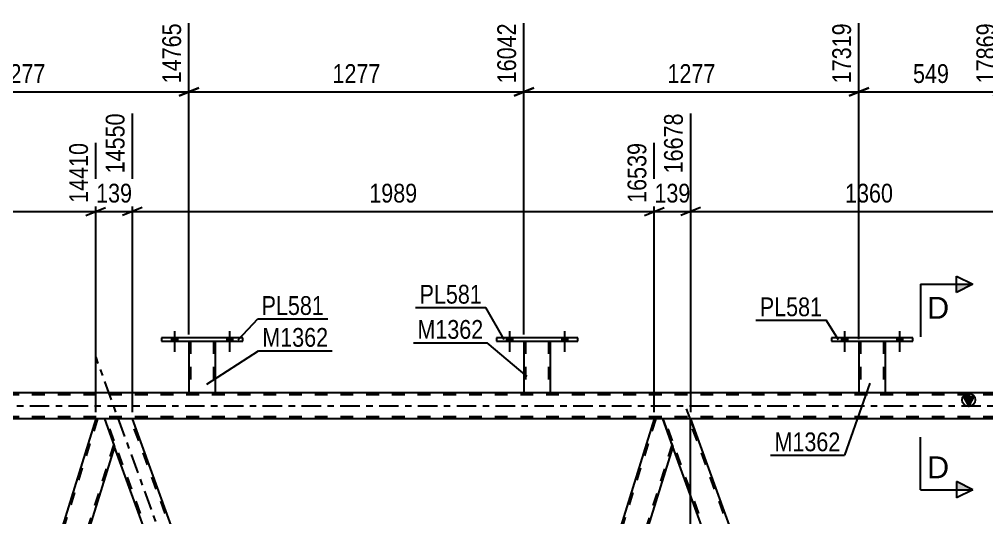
# Model space of a CAD drawing. Header units: millimetres. Extents: x 0 to 841, y 0 to 594.
# Drawn here: x 610.4 to 757.8, y 441.5 to 517.4 of the extents above; entities that cross this region are included whole.
import ezdxf

# ---------------------------------------------------------------- set-up
doc = ezdxf.new("R2010")
doc.units = ezdxf.units.MM
doc.linetypes.add('DXK_LINE_DOT2', pattern=[3.9198, 1.9599, -1.9599])
doc.linetypes.add('DXK_LINE_DOT3', pattern=[5.9187, 2.979, -0.9799, 0.9799, -0.9799])
doc.styles.add('Arial', font='ARIAL.TTF', dxfattribs={"height": 0.2})
doc.styles.add('Arial Narrow', font='ARIALN.TTF', dxfattribs={"height": 0.2})

# ---------------------------------------------------------------- blocks, each defined once
blk = doc.blocks.new('Part-814735532-3443 - 3299')
at = {"color": 2, "linetype": 'Continuous'}
for p, q in [((738.37, 468.39), (738.37, 460.55)), ((742.37, 468.39), (742.37, 460.55)), ((738.37, 460.55), (742.37, 460.55))]:
    blk.add_line(p, q, dxfattribs=at)
at = {"color": 7, "linetype": 'DXK_LINE_DOT2'}
for p, q in [((738.37, 468.39), (742.37, 468.39)), ((738.37, 468.39), (738.37, 468.39)), ((738.37, 468.39), (738.37, 468.39)), ((738.61, 468.39), (738.61, 460.55)), ((742.13, 468.39), (742.13, 460.55)), ((742.37, 468.39), (742.37, 468.39)), ((742.37, 468.39), (742.37, 468.39)), ((742.08, 460.55), (742.12, 460.55)), ((742.08, 460.55), (742.12, 460.55)), ((742.12, 460.55), (742.13, 460.55)), ((742.12, 460.55), (742.13, 460.55))]:
    blk.add_line(p, q, dxfattribs=at)
blk = doc.blocks.new('Bolt-814735532-3317 - 3299')
at = {"linetype": 'Continuous'}
for points in [[(684.65, 468.39), (685.53, 468.39), (685.53, 468.87), (684.65, 468.87)], [(693.05, 468.39), (693.93, 468.39), (693.93, 468.87), (693.05, 468.87)]]:
    blk.add_hatch(color=1, dxfattribs=at).paths.add_polyline_path(points)
at = {"color": 1, "linetype": 'Continuous'}
for p, q in [((685.09, 469.87), (685.09, 466.75)), ((693.49, 469.87), (693.49, 466.75)), ((684.65, 468.87), (684.65, 468.39)), ((685.53, 468.87), (685.53, 468.39)), ((693.05, 468.87), (693.05, 468.39)), ((693.93, 468.87), (693.93, 468.39))]:
    blk.add_line(p, q, dxfattribs=at)
blk = doc.blocks.new('Bolt-814735532-3318 - 3299')
at = {"linetype": 'Continuous'}
for points in [[(684.65, 468.39), (685.53, 468.39), (685.53, 468.87), (684.65, 468.87)], [(693.05, 468.39), (693.93, 468.39), (693.93, 468.87), (693.05, 468.87)]]:
    blk.add_hatch(color=1, dxfattribs=at).paths.add_polyline_path(points)
at = {"color": 1, "linetype": 'Continuous'}
for p, q in [((685.09, 469.87), (685.09, 466.75)), ((693.49, 469.87), (693.49, 466.75)), ((684.65, 468.87), (684.65, 468.39)), ((685.53, 468.87), (685.53, 468.39)), ((693.05, 468.87), (693.05, 468.39)), ((693.93, 468.87), (693.93, 468.39))]:
    blk.add_line(p, q, dxfattribs=at)
blk = doc.blocks.new('Bolt-814735532-3319 - 3299')
at = {"linetype": 'Continuous'}
for points in [[(633.57, 468.39), (634.45, 468.39), (634.45, 468.87), (633.57, 468.87)], [(641.97, 468.39), (642.85, 468.39), (642.85, 468.87), (641.97, 468.87)]]:
    blk.add_hatch(color=1, dxfattribs=at).paths.add_polyline_path(points)
at = {"color": 1, "linetype": 'Continuous'}
for p, q in [((634.01, 469.87), (634.01, 466.75)), ((642.41, 469.87), (642.41, 466.75)), ((633.57, 468.87), (633.57, 468.39)), ((634.45, 468.87), (634.45, 468.39)), ((641.97, 468.87), (641.97, 468.39)), ((642.85, 468.87), (642.85, 468.39))]:
    blk.add_line(p, q, dxfattribs=at)
blk = doc.blocks.new('Bolt-814735532-3320 - 3299')
at = {"linetype": 'Continuous'}
for points in [[(633.57, 468.39), (634.45, 468.39), (634.45, 468.87), (633.57, 468.87)], [(641.97, 468.39), (642.85, 468.39), (642.85, 468.87), (641.97, 468.87)]]:
    blk.add_hatch(color=1, dxfattribs=at).paths.add_polyline_path(points)
at = {"color": 1, "linetype": 'Continuous'}
for p, q in [((634.01, 469.87), (634.01, 466.75)), ((642.41, 469.87), (642.41, 466.75)), ((633.57, 468.87), (633.57, 468.39)), ((634.45, 468.87), (634.45, 468.39)), ((641.97, 468.87), (641.97, 468.39)), ((642.85, 468.87), (642.85, 468.39))]:
    blk.add_line(p, q, dxfattribs=at)
blk = doc.blocks.new('Bolt-814735532-3325 - 3299')
at = {"linetype": 'Continuous'}
for points in [[(735.73, 468.39), (736.61, 468.39), (736.61, 468.87), (735.73, 468.87)], [(744.13, 468.39), (745.01, 468.39), (745.01, 468.87), (744.13, 468.87)]]:
    blk.add_hatch(color=1, dxfattribs=at).paths.add_polyline_path(points)
at = {"color": 1, "linetype": 'Continuous'}
for p, q in [((736.17, 469.87), (736.17, 466.75)), ((744.57, 469.87), (744.57, 466.75)), ((735.73, 468.87), (735.73, 468.39)), ((736.61, 468.87), (736.61, 468.39)), ((744.13, 468.87), (744.13, 468.39)), ((745.01, 468.87), (745.01, 468.39))]:
    blk.add_line(p, q, dxfattribs=at)
blk = doc.blocks.new('Bolt-814735532-3326 - 3299')
at = {"linetype": 'Continuous'}
for points in [[(735.73, 468.39), (736.61, 468.39), (736.61, 468.87), (735.73, 468.87)], [(744.13, 468.39), (745.01, 468.39), (745.01, 468.87), (744.13, 468.87)]]:
    blk.add_hatch(color=1, dxfattribs=at).paths.add_polyline_path(points)
at = {"color": 1, "linetype": 'Continuous'}
for p, q in [((736.17, 469.87), (736.17, 466.75)), ((744.57, 469.87), (744.57, 466.75)), ((735.73, 468.87), (735.73, 468.39)), ((736.61, 468.87), (736.61, 468.39)), ((744.13, 468.87), (744.13, 468.39)), ((745.01, 468.87), (745.01, 468.39))]:
    blk.add_line(p, q, dxfattribs=at)
blk = doc.blocks.new('Part-814735532-3448 - 3299')
at = {"color": 2, "linetype": 'Continuous'}
for p, q in [((683.09, 468.87), (683.09, 468.39)), ((695.49, 468.87), (683.09, 468.87)), ((683.09, 468.39), (695.49, 468.39)), ((695.49, 468.39), (695.49, 468.87))]:
    blk.add_line(p, q, dxfattribs=at)
blk = doc.blocks.new('Part-814735532-3453 - 3299')
at = {"color": 2, "linetype": 'Continuous'}
for p, q in [((687.29, 468.39), (687.29, 460.55)), ((691.29, 468.39), (691.29, 460.55)), ((687.29, 460.55), (691.29, 460.55))]:
    blk.add_line(p, q, dxfattribs=at)
at = {"color": 7, "linetype": 'DXK_LINE_DOT2'}
for p, q in [((687.29, 468.39), (691.29, 468.39)), ((687.29, 468.39), (687.29, 468.39)), ((687.29, 468.39), (687.29, 468.39)), ((687.53, 468.39), (687.53, 460.55)), ((691.05, 468.39), (691.05, 460.55)), ((691.29, 468.39), (691.29, 468.39)), ((691.29, 468.39), (691.29, 468.39)), ((691, 460.55), (691.04, 460.55)), ((691, 460.55), (691.04, 460.55)), ((691.04, 460.55), (691.05, 460.55)), ((691.04, 460.55), (691.05, 460.55))]:
    blk.add_line(p, q, dxfattribs=at)
blk = doc.blocks.new('Part-814735532-3458 - 3299')
at = {"color": 2, "linetype": 'Continuous'}
for p, q in [((632.01, 468.87), (632.01, 468.39)), ((644.41, 468.87), (632.01, 468.87)), ((632.01, 468.39), (644.41, 468.39)), ((644.41, 468.39), (644.41, 468.87))]:
    blk.add_line(p, q, dxfattribs=at)
blk = doc.blocks.new('Part-814735532-3463 - 3299')
at = {"color": 2, "linetype": 'Continuous'}
for p, q in [((636.21, 468.39), (636.21, 460.55)), ((640.21, 468.39), (640.21, 460.55)), ((636.21, 460.55), (640.21, 460.55))]:
    blk.add_line(p, q, dxfattribs=at)
at = {"color": 7, "linetype": 'DXK_LINE_DOT2'}
for p, q in [((636.21, 468.39), (640.21, 468.39)), ((636.21, 468.39), (636.21, 468.39)), ((636.21, 468.39), (636.21, 468.39)), ((636.45, 468.39), (636.45, 460.55)), ((639.97, 468.39), (639.97, 460.55)), ((640.21, 468.39), (640.21, 468.39)), ((640.21, 468.39), (640.21, 468.39)), ((639.92, 460.55), (639.95, 460.55)), ((639.92, 460.55), (639.95, 460.55)), ((639.95, 460.55), (639.97, 460.55)), ((639.95, 460.55), (639.97, 460.55))]:
    blk.add_line(p, q, dxfattribs=at)
blk = doc.blocks.new('Part-814735532-3633 - 3299')
at = {"linetype": 'Continuous'}
blk.add_hatch(color=2, dxfattribs=at).paths.add_polyline_path([(755.11, 458.54), (754.31, 459.94), (755.91, 459.94)])
at = {"color": 2, "linetype": 'Continuous'}
for p, q in [((102.93, 460.54), (767.11, 460.54)), ((755.11, 458.54), (754.31, 459.94)), ((754.31, 459.94), (755.91, 459.94)), ((755.91, 459.94), (755.11, 458.54)), ((622.01, 456.54), (542.46, 456.54)), ((707.15, 456.54), (627.59, 456.54)), ((767.11, 456.54), (712.72, 456.54))]:
    blk.add_line(p, q, dxfattribs=at)
at = {"color": 7, "linetype": 'DXK_LINE_DOT2'}
for p, q in [((767.11, 460.22), (102.93, 460.22)), ((767.11, 456.86), (102.93, 456.86)), ((712.72, 456.54), (281.48, 456.54)), ((627.59, 456.54), (622.01, 456.54))]:
    blk.add_line(p, q, dxfattribs=at)
at = {"color": 7, "linetype": 'DXK_LINE_DOT3'}
blk.add_line((102.93, 458.54), (767.11, 458.54), dxfattribs=at)
at = {"color": 2, "linetype": 'Continuous'}
blk.add_circle((755.11, 459.44), 1, dxfattribs=at)
blk = doc.blocks.new('Part-814735532-3488 - 3299')
at = {"color": 2, "linetype": 'Continuous'}
for p, q in [((734.17, 468.87), (734.17, 468.39)), ((746.57, 468.87), (734.17, 468.87)), ((734.17, 468.39), (746.57, 468.39)), ((746.57, 468.39), (746.57, 468.87))]:
    blk.add_line(p, q, dxfattribs=at)
blk = doc.blocks.new('Part-814735532-3549 - 3299')
at = {"color": 7, "linetype": 'DXK_LINE_DOT3'}
blk.add_line((673, 325.93), (622.04, 465.94), dxfattribs=at)
at = {"color": 2, "linetype": 'Continuous'}
for p, q in [((627.59, 456.54), (623.33, 456.54)), ((669.96, 340.14), (627.59, 456.54)), ((665.7, 340.14), (624.88, 452.29))]:
    blk.add_line(p, q, dxfattribs=at)
at = {"color": 7, "linetype": 'DXK_LINE_DOT2'}
for p, q in [((623.33, 456.54), (624.88, 452.29)), ((667.71, 335.32), (623.59, 456.54)), ((671.45, 335.32), (627.33, 456.54)), ((667.45, 335.32), (665.7, 340.14)), ((671.71, 335.32), (669.96, 340.14)), ((671.71, 335.32), (667.45, 335.32))]:
    blk.add_line(p, q, dxfattribs=at)
blk = doc.blocks.new('Part-814735532-3554 - 3299')
at = {"color": 7, "linetype": 'DXK_LINE_DOT2'}
for p, q in [((707.4, 456.54), (670.58, 338.42)), ((709.88, 452.67), (673.3, 335.32)), ((670.87, 340.14), (670.45, 338.79)), ((675.06, 340.14), (673.55, 335.32)), ((671.71, 335.32), (670.45, 338.79)), ((673.55, 335.32), (671.71, 335.32))]:
    blk.add_line(p, q, dxfattribs=at)
at = {"color": 2, "linetype": 'Continuous'}
for p, q in [((707.15, 456.54), (670.87, 340.14)), ((708.47, 456.54), (707.15, 456.54)), ((710.01, 452.29), (708.47, 456.54)), ((710.01, 452.29), (675.06, 340.14))]:
    blk.add_line(p, q, dxfattribs=at)
blk = doc.blocks.new('Part-814735532-3564 - 3299')
at = {"color": 2, "linetype": 'Continuous'}
for p, q in [((712.72, 456.54), (708.47, 456.54)), ((756.84, 335.32), (712.72, 456.54)), ((752.59, 335.32), (710.01, 452.29))]:
    blk.add_line(p, q, dxfattribs=at)
at = {"color": 7, "linetype": 'DXK_LINE_DOT2'}
for p, q in [((708.47, 456.54), (710.01, 452.29)), ((752.84, 335.32), (708.72, 456.54)), ((756.59, 335.32), (712.47, 456.54)), ((752.59, 335.32), (756.84, 335.32))]:
    blk.add_line(p, q, dxfattribs=at)
blk = doc.blocks.new('Part-814735532-3569 - 3299')
at = {"color": 2, "linetype": 'Continuous'}
for p, q in [((622.01, 456.54), (585.31, 338.79)), ((623.33, 456.54), (622.01, 456.54)), ((623.33, 456.54), (624.88, 452.29)), ((624.88, 452.29), (588.42, 335.32)), ((586.58, 335.32), (585.31, 338.79))]:
    blk.add_line(p, q, dxfattribs=at)
at = {"color": 7, "linetype": 'DXK_LINE_DOT2'}
for p, q in [((622.27, 456.54), (585.45, 338.42)), ((624.74, 452.67), (588.17, 335.32)), ((588.42, 335.32), (586.58, 335.32))]:
    blk.add_line(p, q, dxfattribs=at)
blk = doc.blocks.new('StraightDimension-814735532-4511 - 3299')
at = {"color": 7, "linetype": 'Continuous'}
for p, q in [((627.59, 457.54), (627.59, 503.08)), ((707.15, 457.54), (707.15, 498.58)), ((629.09, 488.74), (626.09, 487.54)), ((705.65, 487.54), (708.65, 488.74)), ((627.59, 488.14), (707.15, 488.14))]:
    blk.add_line(p, q, dxfattribs=at)
at = {"color": 0}
blk.add_wipeout([(671.63, 488.89), (671.63, 493.09), (663.11, 493.09), (663.11, 488.89)], dxfattribs=at)
at = {"color": 3, "style": 'Arial Narrow'}
blk.add_text('1989', height=2.863, dxfattribs=at).set_placement((663.71, 489.49))
at = {"color": 0, "linetype": 'Continuous'}
blk.add_wipeout([(706.55, 499.18), (702.35, 499.18), (702.35, 488.84), (706.55, 488.84)], dxfattribs=at)
at = {"color": 3, "linetype": 'Continuous', "style": 'Arial Narrow'}
blk.add_text('16539', height=2.863, rotation=90.0002, dxfattribs=at).set_placement((705.95, 489.44))
blk = doc.blocks.new('StraightDimension-814735532-3995 - 3299')
at = {"color": 7, "linetype": 'Continuous'}
for p, q in [((713.27, 455.04), (712.07, 458.04)), ((722.74, 456.54), (709.82, 456.54)), ((712.67, 335.32), (712.67, 456.54)), ((712.07, 336.82), (713.27, 333.82)), ((727.42, 335.32), (709.82, 335.32))]:
    blk.add_line(p, q, dxfattribs=at)
at = {"color": 0}
blk.add_wipeout([(711.92, 400.19), (707.72, 400.19), (707.72, 391.68), (711.92, 391.68)], dxfattribs=at)
at = {"color": 3, "style": 'Arial Narrow'}
blk.add_text('3031', height=2.863, rotation=90.0002, dxfattribs=at).set_placement((711.32, 392.28))
blk = doc.blocks.new('StraightDimension-814735532-12147 - 3299')
at = {"color": 7, "linetype": 'Continuous'}
for p, q in [((813.82, 467.85), (812.62, 470.85)), ((765.35, 469.35), (815.62, 469.35)), ((813.22, 324.94), (813.22, 469.35)), ((812.62, 326.44), (813.82, 323.44)), ((679.19, 324.94), (815.62, 324.94))]:
    blk.add_line(p, q, dxfattribs=at)
at = {"color": 0}
blk.add_wipeout([(812.47, 401.4), (808.27, 401.4), (808.27, 392.89), (812.47, 392.89)], dxfattribs=at)
at = {"color": 3, "style": 'Arial Narrow'}
blk.add_text('3610', height=2.863, rotation=90.0002, dxfattribs=at).set_placement((811.87, 393.49))
blk = doc.blocks.new('StraightDimension-814735532-4463 - 3299')
at = {"color": 7, "linetype": 'Continuous'}
for p, q in [((542.46, 457.54), (542.46, 503.08)), ((622.01, 457.54), (622.01, 498.58)), ((543.96, 488.74), (540.96, 487.54)), ((620.51, 487.54), (623.51, 488.74)), ((542.46, 488.14), (622.01, 488.14))]:
    blk.add_line(p, q, dxfattribs=at)
at = {"color": 0}
blk.add_wipeout([(586.49, 488.89), (586.49, 493.09), (577.98, 493.09), (577.98, 488.89)], dxfattribs=at)
at = {"color": 3, "style": 'Arial Narrow'}
blk.add_text('1989', height=2.863, dxfattribs=at).set_placement((578.58, 489.49))
at = {"color": 0, "linetype": 'Continuous'}
blk.add_wipeout([(621.41, 499.18), (617.21, 499.18), (617.21, 488.84), (621.41, 488.84)], dxfattribs=at)
at = {"color": 3, "linetype": 'Continuous', "style": 'Arial Narrow'}
blk.add_text('14410', height=2.863, rotation=90.0002, dxfattribs=at).set_placement((620.81, 489.44))
blk = doc.blocks.new('StraightDimension-814735532-4487 - 3299')
at = {"color": 7, "linetype": 'Continuous'}
for p, q in [((627.59, 457.54), (627.59, 503.08)), ((622.01, 457.54), (622.01, 498.58)), ((620.51, 487.54), (623.51, 488.74)), ((629.09, 488.74), (626.09, 487.54)), ((622.01, 488.14), (627.59, 488.14))]:
    blk.add_line(p, q, dxfattribs=at)
at = {"color": 0}
blk.add_wipeout([(628.14, 488.89), (628.14, 493.09), (621.46, 493.09), (621.46, 488.89)], dxfattribs=at)
at = {"color": 3, "style": 'Arial Narrow'}
blk.add_text('139', height=2.863, dxfattribs=at).set_placement((622.06, 489.49))
at = {"color": 0, "linetype": 'Continuous'}
blk.add_wipeout([(626.99, 503.68), (622.79, 503.68), (622.79, 493.34), (626.99, 493.34)], dxfattribs=at)
at = {"color": 3, "linetype": 'Continuous', "style": 'Arial Narrow'}
blk.add_text('14550', height=2.863, rotation=90.0002, dxfattribs=at).set_placement((626.39, 493.94))
blk = doc.blocks.new('StraightDimension-814735532-4535 - 3299')
at = {"color": 7, "linetype": 'Continuous'}
for p, q in [((712.72, 457.54), (712.72, 503.08)), ((707.15, 457.54), (707.15, 498.58)), ((705.65, 487.54), (708.65, 488.74)), ((714.22, 488.74), (711.22, 487.54)), ((707.15, 488.14), (712.72, 488.14))]:
    blk.add_line(p, q, dxfattribs=at)
at = {"color": 0}
blk.add_wipeout([(713.28, 488.89), (713.28, 493.09), (706.59, 493.09), (706.59, 488.89)], dxfattribs=at)
at = {"color": 3, "style": 'Arial Narrow'}
blk.add_text('139', height=2.863, dxfattribs=at).set_placement((707.19, 489.49))
at = {"color": 0, "linetype": 'Continuous'}
blk.add_wipeout([(712.12, 503.68), (707.92, 503.68), (707.92, 493.34), (712.12, 493.34)], dxfattribs=at)
at = {"color": 3, "linetype": 'Continuous', "style": 'Arial Narrow'}
blk.add_text('16678', height=2.863, rotation=90.0002, dxfattribs=at).set_placement((711.52, 493.94))
blk = doc.blocks.new('StraightDimension-814735532-4559 - 3299')
at = {"color": 7, "linetype": 'Continuous'}
for p, q in [((712.72, 457.54), (712.72, 503.08)), ((767.11, 461.54), (767.11, 498.58)), ((714.22, 488.74), (711.22, 487.54)), ((765.61, 487.54), (768.61, 488.74)), ((712.72, 488.14), (767.11, 488.14))]:
    blk.add_line(p, q, dxfattribs=at)
at = {"color": 0}
blk.add_wipeout([(744.17, 488.89), (744.17, 493.09), (735.66, 493.09), (735.66, 488.89)], dxfattribs=at)
at = {"color": 3, "style": 'Arial Narrow'}
blk.add_text('1360', height=2.863, dxfattribs=at).set_placement((736.26, 489.49))
at = {"color": 0, "linetype": 'Continuous'}
blk.add_wipeout([(766.51, 499.18), (762.31, 499.18), (762.31, 488.84), (766.51, 488.84)], dxfattribs=at)
at = {"color": 3, "linetype": 'Continuous', "style": 'Arial Narrow'}
blk.add_text('18038', height=2.863, rotation=90.0002, dxfattribs=at).set_placement((765.91, 489.44))
blk = doc.blocks.new('StraightDimension-814735532-8014 - 3299')
at = {"color": 7, "linetype": 'Continuous'}
for p, q in [((687.29, 469.39), (687.29, 516.8)), ((738.37, 468.66), (738.37, 516.8)), ((688.79, 506.96), (685.79, 505.76)), ((687.29, 506.36), (738.37, 506.36)), ((736.87, 505.76), (739.87, 506.96))]:
    blk.add_line(p, q, dxfattribs=at)
at = {"color": 0}
blk.add_wipeout([(717.09, 507.11), (717.09, 511.31), (708.58, 511.31), (708.58, 507.11)], dxfattribs=at)
at = {"color": 3, "style": 'Arial Narrow'}
blk.add_text('1277', height=2.863, dxfattribs=at).set_placement((709.18, 507.71))
at = {"color": 0, "linetype": 'Continuous'}
blk.add_wipeout([(737.77, 517.4), (733.57, 517.4), (733.57, 507.06), (737.77, 507.06)], dxfattribs=at)
at = {"color": 3, "linetype": 'Continuous', "style": 'Arial Narrow'}
blk.add_text('17319', height=2.863, rotation=90.0002, dxfattribs=at).set_placement((737.17, 507.66))
blk = doc.blocks.new('StraightDimension-814735532-8013 - 3299')
at = {"color": 7, "linetype": 'Continuous'}
for p, q in [((738.37, 468.66), (738.37, 516.8)), ((760.35, 470.35), (760.35, 516.8)), ((739.87, 506.96), (736.87, 505.76)), ((738.37, 506.36), (760.35, 506.36)), ((758.85, 505.76), (761.85, 506.96))]:
    blk.add_line(p, q, dxfattribs=at)
at = {"color": 0}
blk.add_wipeout([(752.7, 507.11), (752.7, 511.31), (746.02, 511.31), (746.02, 507.11)], dxfattribs=at)
at = {"color": 3, "style": 'Arial Narrow'}
blk.add_text('549', height=2.863, dxfattribs=at).set_placement((746.62, 507.71))
at = {"color": 0, "linetype": 'Continuous'}
blk.add_wipeout([(759.75, 517.4), (755.55, 517.4), (755.55, 507.06), (759.75, 507.06)], dxfattribs=at)
at = {"color": 3, "linetype": 'Continuous', "style": 'Arial Narrow'}
blk.add_text('17869', height=2.863, rotation=90.0002, dxfattribs=at).set_placement((759.15, 507.66))
blk = doc.blocks.new('StraightDimension-814735532-8015 - 3299')
at = {"color": 7, "linetype": 'Continuous'}
for p, q in [((636.21, 469.39), (636.21, 516.8)), ((687.29, 469.39), (687.29, 516.8)), ((637.71, 506.96), (634.71, 505.76)), ((636.21, 506.36), (687.29, 506.36)), ((685.79, 505.76), (688.79, 506.96))]:
    blk.add_line(p, q, dxfattribs=at)
at = {"color": 0}
blk.add_wipeout([(666.01, 507.11), (666.01, 511.31), (657.5, 511.31), (657.5, 507.11)], dxfattribs=at)
at = {"color": 3, "style": 'Arial Narrow'}
blk.add_text('1277', height=2.863, dxfattribs=at).set_placement((658.1, 507.71))
at = {"color": 0, "linetype": 'Continuous'}
blk.add_wipeout([(686.69, 517.4), (682.49, 517.4), (682.49, 507.06), (686.69, 507.06)], dxfattribs=at)
at = {"color": 3, "linetype": 'Continuous', "style": 'Arial Narrow'}
blk.add_text('16042', height=2.863, rotation=90.0002, dxfattribs=at).set_placement((686.09, 507.66))
blk = doc.blocks.new('StraightDimension-814735532-8016 - 3299')
at = {"color": 7, "linetype": 'Continuous'}
for p, q in [((585.13, 469.39), (585.13, 516.8)), ((636.21, 469.39), (636.21, 516.8)), ((586.63, 506.96), (583.63, 505.76)), ((585.13, 506.36), (636.21, 506.36)), ((634.71, 505.76), (637.71, 506.96))]:
    blk.add_line(p, q, dxfattribs=at)
at = {"color": 0}
blk.add_wipeout([(614.93, 507.11), (614.93, 511.31), (606.42, 511.31), (606.42, 507.11)], dxfattribs=at)
at = {"color": 3, "style": 'Arial Narrow'}
blk.add_text('1277', height=2.863, dxfattribs=at).set_placement((607.02, 507.71))
at = {"color": 0, "linetype": 'Continuous'}
blk.add_wipeout([(635.61, 517.4), (631.41, 517.4), (631.41, 507.06), (635.61, 507.06)], dxfattribs=at)
at = {"color": 3, "linetype": 'Continuous', "style": 'Arial Narrow'}
blk.add_text('14765', height=2.863, rotation=90.0002, dxfattribs=at).set_placement((635.01, 507.66))
blk = doc.blocks.new('Mark-814735532-3444 - 3299')
at = {"color": 0}
blk.add_wipeout([(680.89, 474.09), (680.89, 477.09), (671.38, 477.09), (671.38, 474.09)], dxfattribs=at)
blk.add_wipeout([(680.89, 474.09), (680.89, 477.09), (671.38, 477.09), (671.38, 474.09)], dxfattribs=at)
at = {"color": 30, "linetype": 'Continuous'}
for p in [(670.78, 473.49), (684.27, 468.64)]:
    blk.add_line(p, (681.49, 473.49), dxfattribs=at)
at = {"color": 3, "style": 'Arial Narrow'}
blk.add_text('PL581', height=2.863, dxfattribs=at).set_placement((671.38, 474.09))
blk = doc.blocks.new('Mark-814735532-3439 - 3299')
at = {"color": 0}
blk.add_wipeout([(735.55, 451.6), (735.55, 454.6), (725.5, 454.6), (725.5, 451.6)], dxfattribs=at)
blk.add_wipeout([(735.55, 451.6), (735.55, 454.6), (725.5, 454.6), (725.5, 451.6)], dxfattribs=at)
at = {"color": 30, "linetype": 'Continuous'}
for p in [(740.01, 461.95), (724.9, 451)]:
    blk.add_line(p, (736.15, 451), dxfattribs=at)
at = {"color": 3, "style": 'Arial Narrow'}
blk.add_text('M1362', height=2.863, dxfattribs=at).set_placement((725.5, 451.6))
blk = doc.blocks.new('Mark-814735532-3449 - 3299')
at = {"color": 0}
blk.add_wipeout([(681.1, 468.73), (681.1, 471.73), (671.05, 471.73), (671.05, 468.73)], dxfattribs=at)
blk.add_wipeout([(681.1, 468.73), (681.1, 471.73), (671.05, 471.73), (671.05, 468.73)], dxfattribs=at)
at = {"color": 30, "linetype": 'Continuous'}
for p in [(670.45, 468.13), (687.77, 463)]:
    blk.add_line(p, (681.7, 468.13), dxfattribs=at)
at = {"color": 3, "style": 'Arial Narrow'}
blk.add_text('M1362', height=2.863, dxfattribs=at).set_placement((671.05, 468.73))
blk = doc.blocks.new('Mark-814735532-3454 - 3299')
at = {"color": 0}
blk.add_wipeout([(656.8, 472.37), (656.8, 475.37), (647.29, 475.37), (647.29, 472.37)], dxfattribs=at)
blk.add_wipeout([(656.8, 472.37), (656.8, 475.37), (647.29, 475.37), (647.29, 472.37)], dxfattribs=at)
at = {"color": 30, "linetype": 'Continuous'}
for p, q in [((643.72, 468.58), (646.69, 471.77)), ((646.69, 471.77), (657.4, 471.77))]:
    blk.add_line(p, q, dxfattribs=at)
at = {"color": 3, "style": 'Arial Narrow'}
blk.add_text('PL581', height=2.863, dxfattribs=at).set_placement((647.29, 472.37))
blk = doc.blocks.new('Mark-814735532-3459 - 3299')
at = {"color": 0}
blk.add_wipeout([(657.45, 467.52), (657.45, 470.52), (647.4, 470.52), (647.4, 467.52)], dxfattribs=at)
blk.add_wipeout([(657.45, 467.52), (657.45, 470.52), (647.4, 470.52), (647.4, 467.52)], dxfattribs=at)
at = {"color": 30, "linetype": 'Continuous'}
for p, q in [((638.92, 461.84), (646.8, 466.92)), ((646.8, 466.92), (658.05, 466.92))]:
    blk.add_line(p, q, dxfattribs=at)
at = {"color": 3, "style": 'Arial Narrow'}
blk.add_text('M1362', height=2.863, dxfattribs=at).set_placement((647.4, 467.52))
blk = doc.blocks.new('Mark-814735532-3484 - 3299')
at = {"color": 0}
blk.add_wipeout([(732.76, 472.17), (732.76, 475.17), (723.26, 475.17), (723.26, 472.17)], dxfattribs=at)
blk.add_wipeout([(732.76, 472.17), (732.76, 475.17), (723.26, 475.17), (723.26, 472.17)], dxfattribs=at)
at = {"color": 30, "linetype": 'Continuous'}
for p in [(722.66, 471.57), (735.26, 468.59)]:
    blk.add_line(p, (733.36, 471.57), dxfattribs=at)
at = {"color": 3, "style": 'Arial Narrow'}
blk.add_text('PL581', height=2.863, dxfattribs=at).set_placement((723.26, 472.17))
blk = doc.blocks.new('SectionMark-814735532-5046 - 3299')
at = {"linetype": 'Continuous'}
for points in [[(753.26, 475.78), (753.26, 477.03), (755.76, 477.03)], [(753.26, 445.73), (753.26, 446.98), (755.76, 445.73)]]:
    blk.add_hatch(color=6, dxfattribs=at).paths.add_polyline_path(points)
at = {"color": 6, "linetype": 'Continuous'}
for p, q in [((753.26, 475.78), (753.26, 478.28)), ((753.26, 478.28), (755.76, 477.03)), ((747.76, 477.03), (747.76, 469.03)), ((747.76, 477.03), (755.76, 477.03)), ((755.76, 477.03), (753.26, 475.78)), ((747.76, 445.73), (747.76, 453.73)), ((755.76, 445.73), (753.26, 446.98)), ((753.26, 446.98), (753.26, 444.48)), ((747.76, 445.73), (755.76, 445.73)), ((755.76, 445.73), (753.26, 444.48))]:
    blk.add_line(p, q, dxfattribs=at)
at = {"color": 0, "linetype": 'Continuous'}
for points in [[(752.13, 471.78), (752.13, 475.28), (748.76, 475.28), (748.76, 471.78)], [(752.13, 447.48), (752.13, 450.98), (748.76, 450.98), (748.76, 447.48)]]:
    blk.add_wipeout(points, dxfattribs=at)
at = {"color": 3, "linetype": 'Continuous', "style": 'Arial'}
for p in [(748.76, 471.78), (748.76, 447.48)]:
    blk.add_text('D', height=3.34, dxfattribs=at).set_placement(p)

msp = doc.modelspace()

# ---------------------------------------------------------------- block references
for name in ['Bolt-814735532-3319 - 3299', 'Bolt-814735532-3320 - 3299', 'Bolt-814735532-3317 - 3299', 'Bolt-814735532-3318 - 3299', 'Bolt-814735532-3325 - 3299', 'Bolt-814735532-3326 - 3299', 'Part-814735532-3458 - 3299', 'Part-814735532-3463 - 3299', 'Part-814735532-3448 - 3299', 'Part-814735532-3453 - 3299', 'Part-814735532-3488 - 3299', 'Part-814735532-3443 - 3299', 'Part-814735532-3549 - 3299', 'Part-814735532-3633 - 3299', 'Part-814735532-3569 - 3299', 'Part-814735532-3554 - 3299', 'Part-814735532-3564 - 3299']:
    msp.add_blockref(name, (0, 0))

# ---------------------------------------------------------------- next in the draw order: block references
for name in ['StraightDimension-814735532-4463 - 3299', 'StraightDimension-814735532-4511 - 3299']:
    msp.add_blockref(name, (0, 0))

# ---------------------------------------------------------------- next in the draw order: block references
for name in ['StraightDimension-814735532-4487 - 3299', 'StraightDimension-814735532-3995 - 3299']:
    msp.add_blockref(name, (0, 0))

# ---------------------------------------------------------------- next in the draw order: block references
msp.add_blockref('StraightDimension-814735532-12147 - 3299', (0, 0))

# ---------------------------------------------------------------- next in the draw order: block references
msp.add_blockref('StraightDimension-814735532-4535 - 3299', (0, 0))

# ---------------------------------------------------------------- next in the draw order: block references
msp.add_blockref('StraightDimension-814735532-4559 - 3299', (0, 0))

# ---------------------------------------------------------------- next in the draw order: block references
for name in ['StraightDimension-814735532-8014 - 3299', 'Mark-814735532-3439 - 3299']:
    msp.add_blockref(name, (0, 0))

# ---------------------------------------------------------------- next in the draw order: block references
for name in ['StraightDimension-814735532-8015 - 3299', 'StraightDimension-814735532-8013 - 3299', 'Mark-814735532-3484 - 3299']:
    msp.add_blockref(name, (0, 0))

# ---------------------------------------------------------------- next in the draw order: block references
for name in ['StraightDimension-814735532-8016 - 3299', 'SectionMark-814735532-5046 - 3299', 'Mark-814735532-3444 - 3299', 'Mark-814735532-3454 - 3299']:
    msp.add_blockref(name, (0, 0))

# ---------------------------------------------------------------- next in the draw order: block references
for name in ['Mark-814735532-3459 - 3299', 'Mark-814735532-3449 - 3299']:
    msp.add_blockref(name, (0, 0))

doc.saveas('drawing.dxf')
